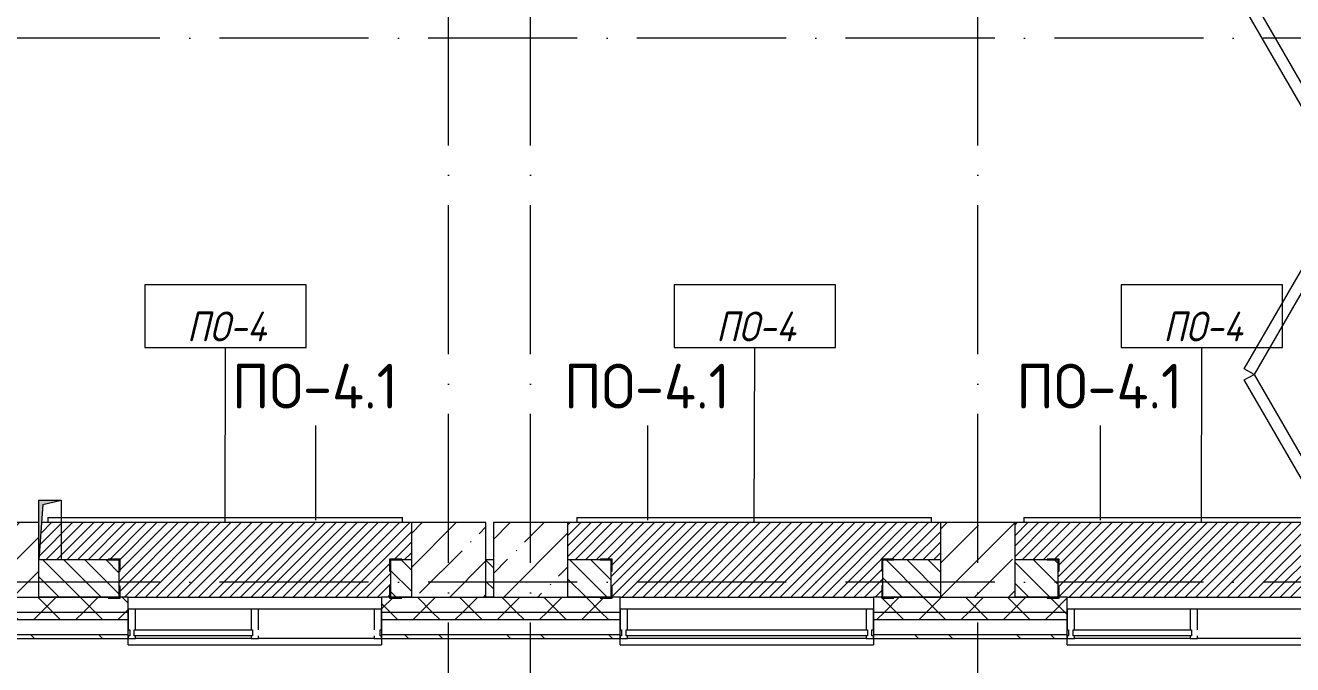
# Model space of a CAD drawing. Header units: millimetres. Extents: x -6467 to 106027, y -7090 to 195095.
# Drawn here: x 35319 to 43822, y 100243 to 104530 of the extents above; entities that cross this region are included whole.
import ezdxf

# ---------------------------------------------------------------- set-up
doc = ezdxf.new("R2010")
doc.units = ezdxf.units.MM
doc.linetypes.add('200_ШТРИХ__ш1_п0_6_', pattern=[320, 200, -120])
doc.linetypes.add('50_200_ШТРИХ_1Т_ш5_п1_п1_', pattern=[1400, 1000, -200, 0, -200])
for name, color, linetype, lineweight in [('A-DOOR-2', 7, 'Continuous', 5), ('A-DOOR-3', 7, '200_ШТРИХ__ш1_п0_6_', 5), ('A-DOOR-FRAM', 7, 'Continuous', 9), ('A-FLOR', 7, 'Continuous', 9), ('A-FLOR-IDEN', 7, 'Continuous', 9), ('A-GLAZ', 7, 'Continuous', 5), ('A-GLAZ-CWMG', 7, 'Continuous', 9), ('A-GLAZ-CWMG-1', 7, 'Continuous', 20), ('A-WALL', 7, 'Continuous', 5), ('A-WALL-FNSH-1', 7, 'Continuous', 5), ('A-WALL-IDEN', 7, 'Continuous', 9), ('I-WALL', 7, 'Continuous', 5), ('S-COLS', 7, 'Continuous', 9), ('S-COLS-1', 7, 'Continuous', 5)]:
    doc.layers.add(name, color=color, linetype=linetype, lineweight=lineweight)
for name, color, linetype, lineweight, true_color in [('A-FLOR-PATT-1', 7, 'Continuous', 5, 0xd61c12), ('A-GENM-1', 7, 'Continuous', 9, 0xaaaaaa), ('A-GENM-2', 7, 'Continuous', 20, 0xaaaaaa), ('A-WALL-2', 7, 'Continuous', 5, 0xaaaaaa), ('M-EQPM-1', 7, 'Continuous', 9, 0xaaaaaa), ('M-EQPM-2', 7, 'Continuous', 9, 0xe2e2e2), ('Оси-3', 7, '50_200_ШТРИХ_1Т_ш5_п1_п1_', 9, 0xaaaaaa)]:
    doc.layers.add(name, color=color, linetype=linetype, lineweight=lineweight, true_color=true_color)
doc.styles.add('GOST Common', font='', dxfattribs={"height": 300})
doc.styles.add('GOST Common_I', font='', dxfattribs={"width": 0.9, "height": 200})
doc.styles.get('GOST Common').set_extended_font_data('GOST Common')
doc.styles.get('GOST Common_I').set_extended_font_data('GOST Common', italic=True)
pattern_1 = [(45, (109.45, 102614.03), (-141.42136, 141.42136), []), (135, (109.45, 102614.03), (-141.42136, -141.42136), [])]

# ---------------------------------------------------------------- blocks, each defined once
blk = doc.blocks.new('BSC_Колонна _Прямоугольная - 500х500-V76-АИ_План этажа Радиаторы_3')
at = {"layer": 'S-COLS-1'}
h = blk.add_hatch(dxfattribs=at)
h.set_pattern_fill('FP_104', color=256, style=0, pattern_type=2)
h.set_pattern_definition([(45, (-41600, 1668.96), (-228.0985, 228.0985), []), (45, (-41371.9, 1668.96), (-228.0985, 228.0985), [403.225, -80.645, 6.706, -73.939])])
h.paths.add_polyline_path([(-250, -250), (250, -250), (250, 250), (-250, 250), (-250, 4.1)])
for p, q in [((250, 250), (-250, 250)), ((-250, 250), (-250, -250)), ((250, -250), (250, 250)), ((-250, -250), (250, -250))]:
    blk.add_line(p, q, dxfattribs=at)
blk = doc.blocks.new('BSC_Колонна _Прямоугольная - 500х500-V77-АИ_План этажа Радиаторы_3')
at = {"layer": 'S-COLS-1'}
h = blk.add_hatch(dxfattribs=at)
h.set_pattern_fill('FP_105', color=256, style=0, pattern_type=2)
h.set_pattern_definition([(45, (-38050, 1668.96), (-228.0985, 228.0985), []), (45, (-37821.9, 1668.96), (-228.0985, 228.0985), [403.225, -80.645, 6.706, -73.939])])
h.paths.add_polyline_path([(-250, -250), (250, -250), (250, 250), (-250, 250), (-250, 4.1)])
for p, q in [((250, 250), (-250, 250)), ((-250, 250), (-250, -250)), ((250, -250), (250, 250)), ((-250, -250), (250, -250))]:
    blk.add_line(p, q, dxfattribs=at)
blk = doc.blocks.new('Прямоугольный импост - Импост структурный с накладкой - 180мм-22437098-АИ_План этажа Радиаторы_3')
at = {"layer": 'A-GLAZ-CWMG-1'}
for p, q in [((-50, 0), (-50, 17)), ((-50, 17), (0, 17)), ((-40, 0), (-50, 0)), ((-40, -40), (-40, 0)), ((0, 0), (-10, 0)), ((-10, 0), (-10, -40)), ((0, 17), (0, 0)), ((-50, -180), (-50, -40)), ((-50, -40), (-40, -40)), ((-10, -40), (0, -40)), ((0, -40), (0, -180)), ((0, -180), (-50, -180))]:
    blk.add_line(p, q, dxfattribs=at)
blk = doc.blocks.new('Прямоугольный импост - Импост структурный с накладкой - 180мм-22437099-АИ_План этажа Радиаторы_3')
at = {"layer": 'A-GLAZ-CWMG-1'}
for p, q in [((0, 17), (-50, 17)), ((-50, 17), (-50, 0)), ((-50, 0), (-40, 0)), ((-40, 0), (-40, -40)), ((-10, -40), (-10, 0)), ((-10, 0), (0, 0)), ((0, 0), (0, 17)), ((-40, -40), (-50, -40)), ((-50, -40), (-50, -180)), ((0, -40), (-10, -40)), ((0, -180), (0, -40)), ((-50, -180), (0, -180))]:
    blk.add_line(p, q, dxfattribs=at)
blk = doc.blocks.new('Прямоугольный импост - Импост структурный с накладкой - 180мм-22437089-АИ_План этажа Радиаторы_3')
at = {"layer": 'A-GLAZ-CWMG'}
for p, q in [((53650, 55111), (52050, 55111)), ((53650, 54931), (52050, 54931)), ((53650, 54914), (52050, 54914))]:
    blk.add_line(p, q, dxfattribs=at)
blk = doc.blocks.new('Прямоугольный импост - Импост структурный с накладкой - 180мм-22071093-АИ_План этажа Радиаторы_3')
at = {"layer": 'A-GLAZ-CWMG'}
for p, q in [((49825, 55111), (49050, 55111)), ((49825, 54931), (49050, 54931)), ((49825, 54914), (49050, 54914))]:
    blk.add_line(p, q, dxfattribs=at)
blk = doc.blocks.new('Прямоугольный импост - Импост структурный с накладкой - 180мм-V176-АИ_План этажа Радиаторы_3')
at = {"layer": 'A-GLAZ-CWMG'}
for p, q in [((6638, 55111), (5863, 55111)), ((6638, 54914), (5863, 54914))]:
    blk.add_line(p, q, dxfattribs=at)
blk = doc.blocks.new('Прямоугольный импост - Импост структурный с накладкой - 180мм-V179-АИ_План этажа Радиаторы_3')
at = {"layer": 'A-GLAZ-CWMG-1'}
for p, q in [((-25, 0), (-25, 17)), ((-25, 17), (25, 17)), ((-15, 0), (-25, 0)), ((-15, -40), (-15, 0)), ((25, 17), (25, 0)), ((-25, -180), (-25, -40)), ((-25, -40), (-15, -40)), ((25, -40), (25, -180)), ((25, -180), (-25, -180))]:
    blk.add_line(p, q, dxfattribs=at)
blk = doc.blocks.new('Прямоугольный импост - Импост структурный с накладкой - 180мм-22437157-АИ_План этажа Радиаторы_3')
at = {"layer": 'A-GLAZ-CWMG-1'}
for p, q in [((0, 17), (-50, 17)), ((-50, 17), (-50, 0)), ((-50, 0), (-40, 0)), ((-40, 0), (-40, -40)), ((-10, -40), (-10, 0)), ((-10, 0), (0, 0)), ((0, 0), (0, 17)), ((-40, -40), (-50, -40)), ((-50, -40), (-50, -180)), ((0, -40), (-10, -40)), ((0, -180), (0, -40)), ((-50, -180), (0, -180))]:
    blk.add_line(p, q, dxfattribs=at)
blk = doc.blocks.new('BSC_Колонна _Прямоугольная - 500х500-V193-АИ_План этажа Радиаторы_3')
at = {"layer": 'S-COLS-1'}
h = blk.add_hatch(dxfattribs=at)
h.set_pattern_fill('FP_143', color=256, style=0, pattern_type=2)
h.set_pattern_definition([(45, (-38600, 1668.96), (-228.0985, 228.0985), []), (45, (-38371.9, 1668.96), (-228.0985, 228.0985), [403.225, -80.645, 6.706, -73.939])])
h.paths.add_polyline_path([(-250, -250), (250, -250), (250, 250), (-250, 250)])
for p, q in [((250, 250), (-250, 250)), ((-250, 250), (-250, -250)), ((250, -250), (250, 250)), ((-250, -250), (250, -250))]:
    blk.add_line(p, q, dxfattribs=at)
blk = doc.blocks.new('BSC_Колонна _Прямоугольная - 500х500-V200-АИ_План этажа Радиаторы_3')
at = {"layer": 'S-COLS-1'}
h = blk.add_hatch(dxfattribs=at)
h.set_pattern_fill('FP_150', color=256, style=0, pattern_type=2)
h.set_pattern_definition([(45, (-35050, 1668.96), (-228.0985, 228.0985), []), (45, (-34821.9, 1668.96), (-228.0985, 228.0985), [403.225, -80.645, 6.706, -73.939])])
h.paths.add_polyline_path([(-27.4, -250), (250, -250), (250, 250), (-250, 250), (-250, -250)])
for p, q in [((250, 250), (-250, 250)), ((-250, 250), (-250, -250)), ((250, -250), (250, 0)), ((-250, -250), (250, -250))]:
    blk.add_line(p, q, dxfattribs=at)
blk = doc.blocks.new('Прямоугольный импост - Импост структурный с накладкой - 180мм-22437111-АИ_План этажа Радиаторы_3')
at = {"layer": 'A-GLAZ-CWMG-1'}
for p, q in [((-50, 0), (-50, 17)), ((-50, 17), (0, 17)), ((0, 0), (-10, 0)), ((-10, 0), (-10, -40)), ((0, 17), (0, 0)), ((-50, -180), (-50, -40)), ((-10, -40), (0, -40)), ((0, -40), (0, -180)), ((0, -180), (-50, -180))]:
    blk.add_line(p, q, dxfattribs=at)
blk = doc.blocks.new('DOR__перегородка__Прямоугольная - Вн_ДПГ_7150х3600h-21550241-АИ_План этажа Радиаторы_3')
at = {"layer": 'A-DOOR-3'}
for p, q in [((6775.2, 1474.2), (7150, 1474.2)), ((6775.2, 1474.2), (6775.2, 287.5)), ((6850.2, 1474.2), (6850.2, 244.2)), ((6925.2, 1474.2), (6925.2, 200.9)), ((7000.2, 1474.2), (7000.2, 157.6)), ((7075.2, 1474.2), (7075.2, 114.3)), ((7150, 1474.2), (7150, 0)), ((6775.2, 200.9), (6775.2, 75)), ((6850.2, 157.6), (6850.2, 75)), ((6925.2, 114.3), (6925.2, 75)), ((0, 75), (0, 0)), ((0, 75), (1994.5, 75)), ((0, 0), (7150, 0)), ((2144.5, 75), (2156.7, 75)), ((2306.7, 75), (4493.8, 75)), ((4643.8, 75), (4655, 75)), ((4805, 75), (6993.2, 75)), ((7143.2, 75), (7150, 75))]:
    blk.add_line(p, q, dxfattribs=at)
at = {"layer": 'A-DOOR-FRAM'}
for p, q in [((-348.4, 71.7), (863.9, 771.8)), ((863.9, 771.8), (901.5, 706.9)), ((900.4, 706.9), (937.9, 771.8)), ((937.9, 771.8), (2150.3, 71.7)), ((2150.9, 71.7), (3363.3, 771.8)), ((3363.3, 771.8), (3400.8, 706.9)), ((3399.7, 706.9), (3437.3, 771.8)), ((3437.3, 771.8), (4649.6, 71.7)), ((4649.2, 71.7), (5861.6, 771.8)), ((5861.6, 771.8), (5899.1, 706.9)), ((5899.1, 706.9), (5936.6, 771.8)), ((5936.6, 771.8), (7148.9, 71.7)), ((901.5, 706.9), (-310.9, 6.7)), ((2112.7, 6.7), (900.4, 706.9)), ((3400.8, 706.9), (2188.4, 6.7)), ((4612.1, 6.7), (3399.7, 706.9)), ((5899.1, 706.9), (4686.7, 6.7)), ((7111.4, 6.7), (5899.1, 706.9)), ((-310.9, 6.7), (-348.4, 71.7)), ((2150.3, 71.7), (2112.7, 6.7)), ((2188.4, 6.7), (2150.9, 71.7)), ((4649.6, 71.7), (4612.1, 6.7)), ((4686.7, 6.7), (4649.2, 71.7)), ((7148.9, 71.7), (7111.4, 6.7))]:
    blk.add_line(p, q, dxfattribs=at)
blk = doc.blocks.new('Канал вертикальный прямоугольный - Шахта - значок проема-24087328-АИ_План этажа Радиаторы_3')
at = {"layer": 'M-EQPM-2'}
blk.add_hatch(color=256, dxfattribs=at).paths.add_polyline_path([(75, 200), (-75, 200), (-75, -200), (-47.5, 172.5)])
at = {"layer": 'M-EQPM-1'}
for p, q in [((-75, -200), (-75, 200)), ((-75, 200), (75, 200)), ((-47.5, 172.5), (-75, -200)), ((-47.5, 172.5), (75, 200)), ((75, 200), (75, -200)), ((75, -200), (-75, -200))]:
    blk.add_line(p, q, dxfattribs=at)
blk = doc.blocks.new('Фахверк _газобетон торцы_505 - Фахверк _газобетон торцы_-25580527-АИ_План этажа Радиаторы_3')
at = {"layer": 'A-GENM-2'}
for p, q in [((89406, 11134.7), (89325, 11134.7)), ((89325, 11134.7), (89325, 11128.7)), ((89325, 11128.7), (89400, 11128.7)), ((89400, 11128.7), (89400, 11053.7)), ((89400, 11053.7), (89406, 11053.7)), ((89406, 11053.7), (89406, 11134.7)), ((89400, 10953.7), (89400, 10878.7)), ((89406, 10953.7), (89400, 10953.7)), ((89406, 10872.7), (89406, 10953.7)), ((89400, 10878.7), (89325, 10878.7)), ((89325, 10878.7), (89325, 10872.7)), ((89325, 10872.7), (89406, 10872.7))]:
    blk.add_line(p, q, dxfattribs=at)
blk = doc.blocks.new('Фахверк _газобетон торцы_506 - Фахверк _газобетон торцы_-25580547-АИ_План этажа Радиаторы_3')
at = {"layer": 'A-GENM-2'}
for p, q in [((89406, 11134.7), (89325, 11134.7)), ((89325, 11134.7), (89325, 11128.7)), ((89325, 11128.7), (89400, 11128.7)), ((89400, 11128.7), (89400, 11053.7)), ((89400, 11053.7), (89406, 11053.7)), ((89406, 11053.7), (89406, 11134.7)), ((89400, 10953.7), (89400, 10878.7)), ((89406, 10953.7), (89400, 10953.7)), ((89406, 10872.7), (89406, 10953.7)), ((89400, 10878.7), (89325, 10878.7)), ((89325, 10878.7), (89325, 10872.7)), ((89325, 10872.7), (89406, 10872.7))]:
    blk.add_line(p, q, dxfattribs=at)
blk = doc.blocks.new('Фахверк _газобетон торцы_507 - Фахверк _газобетон торцы_-25580567-АИ_План этажа Радиаторы_3')
at = {"layer": 'A-GENM-2'}
for p, q in [((89406, 11134.7), (89325, 11134.7)), ((89325, 11134.7), (89325, 11128.7)), ((89325, 11128.7), (89400, 11128.7)), ((89400, 11128.7), (89400, 11053.7)), ((89400, 11053.7), (89406, 11053.7)), ((89406, 11053.7), (89406, 11134.7)), ((89400, 10953.7), (89400, 10878.7)), ((89406, 10953.7), (89400, 10953.7)), ((89406, 10872.7), (89406, 10953.7)), ((89400, 10878.7), (89325, 10878.7)), ((89325, 10878.7), (89325, 10872.7)), ((89325, 10872.7), (89406, 10872.7))]:
    blk.add_line(p, q, dxfattribs=at)
blk = doc.blocks.new('Фахверк _газобетон торцы_532 - Фахверк _газобетон торцы_-25581067-АИ_План этажа Радиаторы_3')
at = {"layer": 'A-GENM-2'}
for p, q in [((89406, 11134.7), (89325, 11134.7)), ((89325, 11134.7), (89325, 11128.7)), ((89325, 11128.7), (89400, 11128.7)), ((89400, 11128.7), (89400, 11053.7)), ((89400, 11053.7), (89406, 11053.7)), ((89406, 11053.7), (89406, 11134.7)), ((89400, 10953.7), (89400, 10878.7)), ((89406, 10953.7), (89400, 10953.7)), ((89406, 10872.7), (89406, 10953.7)), ((89400, 10878.7), (89325, 10878.7)), ((89325, 10878.7), (89325, 10872.7)), ((89325, 10872.7), (89406, 10872.7))]:
    blk.add_line(p, q, dxfattribs=at)
blk = doc.blocks.new('Фахверк _газобетон торцы_539 - Фахверк _газобетон торцы_-25581207-АИ_План этажа Радиаторы_3')
at = {"layer": 'A-GENM-2'}
for p, q in [((89406, 11134.7), (89325, 11134.7)), ((89325, 11134.7), (89325, 11128.7)), ((89325, 11128.7), (89400, 11128.7)), ((89400, 11128.7), (89400, 11053.7)), ((89400, 11053.7), (89406, 11053.7)), ((89406, 11053.7), (89406, 11134.7)), ((89400, 10953.7), (89400, 10878.7)), ((89406, 10953.7), (89400, 10953.7)), ((89406, 10872.7), (89406, 10953.7)), ((89400, 10878.7), (89325, 10878.7)), ((89325, 10878.7), (89325, 10872.7)), ((89325, 10872.7), (89406, 10872.7))]:
    blk.add_line(p, q, dxfattribs=at)
blk = doc.blocks.new('Отлив_СКБ - Отлив витража-V317-АИ_План этажа Радиаторы_3')
at = {"layer": 'A-GLAZ'}
for p, q in [((0, 57), (0, 100)), ((1700, 100), (0, 100)), ((1700, 100), (1700, 57)), ((0, 2), (10, 2)), ((865, 2), (1660, 2)), ((1690, 2), (1700, 2)), ((1650, 0), (875, 0))]:
    blk.add_line(p, q, dxfattribs=at)
blk = doc.blocks.new('Отлив_СКБ - Отлив витража-V318-АИ_План этажа Радиаторы_3')
at = {"layer": 'A-GLAZ'}
for p, q in [((0, 57), (0, 100)), ((1700, 100), (0, 100)), ((1700, 100), (1700, 57)), ((0, 2), (10, 2)), ((40, 2), (1660, 2)), ((1690, 2), (1700, 2)), ((1650, 0), (50, 0))]:
    blk.add_line(p, q, dxfattribs=at)
blk = doc.blocks.new('AAR_СКБ_Марка_Перекрытия_1 мм - Марка пола-27961726-АИ_План этажа Радиаторы_3')
at = {"layer": 'A-FLOR-IDEN'}
for p, q in [((2.723, 2.101), (-2.69, 2.101)), ((-2.69, 2.101), (-2.69, 0)), ((2.723, 0), (2.723, 2.101)), ((-2.69, 0), (2.723, 0))]:
    blk.add_line(p, q, dxfattribs=at)

msp = doc.modelspace()

# ---------------------------------------------------------------- hatches: boundary and pattern name
at = {"layer": 'A-FLOR-PATT-1'}
h = msp.add_hatch(dxfattribs=at)
h.set_pattern_fill('FP_294', color=256, style=0, pattern_type=2)
h.set_pattern_definition([(45, (36659.45, 100945.076), (-35.3553, 35.3553), [])])
h.paths.add_polyline_path([(37709.4, 100695.1), (37763.4, 100696), (37763.4, 100770.1), (37769.4, 100770.1), (37769.4, 100870.1), (37763.4, 100870.1), (37763.4, 100951.1), (37844.4, 100949.2), (37844.4, 100945.1), (37909.4, 100945.1), (37909.4, 101195.1), (35427.9, 101195.1), (35409.4, 100945.1), (35874.4, 100945.1), (35874.4, 100951.1), (35955.4, 100951.1), (35955.4, 100870.1), (35949.9, 100870.1), (35949.9, 100770.1), (35955.4, 100770.1), (35955.4, 100695.1), (37613.2, 100695.1)])
h = msp.add_hatch(dxfattribs=at)
h.set_pattern_fill('FP_295', color=256, style=0, pattern_type=2)
h.set_pattern_definition([(45, (40209.45, 100945.076), (-35.3553, 35.3553), [])])
h.paths.add_polyline_path([(39267.4, 100695.1), (41064.9, 100695.1), (41064.9, 100770.1), (41069.9, 100770.1), (41069.9, 100870.1), (41064.9, 100870.1), (41064.9, 100951.1), (41145.9, 100949.2), (41145.9, 100945.1), (41459.4, 100945.1), (41459.4, 101195.1), (38959.4, 101195.1), (38959.4, 100945.1), (39175.9, 100945.1), (39175.9, 100951.1), (39256.9, 100951.1), (39256.9, 100870.1), (39250.9, 100870.1), (39250.9, 100770.1), (39256.9, 100770.1), (39256.9, 100695.1)])
h = msp.add_hatch(dxfattribs=at)
h.set_pattern_fill('FP_296', color=256, style=0, pattern_type=2)
h.set_pattern_definition([(45, (43209.45, 100945.076), (-35.3553, 35.3553), [])])
h.paths.add_polyline_path([(44064.3, 100695.1), (44064.3, 100770.1), (44069.3, 100770.1), (44069.3, 100870.1), (44064.3, 100870.1), (44064.3, 100951.1), (44145.3, 100949.2), (44145.3, 100945.1), (44194.7, 100945.1), (44050.4, 101195.1), (41959.4, 101195.1), (41959.4, 100945.1), (42175.3, 100945.1), (42175.3, 100951.1), (42256.3, 100949.2), (42256.3, 100870.1), (42250.3, 100870.1), (42250.3, 100770.1), (42256.3, 100770.1), (42256.3, 100695.1), (44008.8, 100695.1)])
h.paths.add_polyline_path([(44206.9, 100945.1), (44459.4, 100945.1), (44459.4, 101195.1), (44137, 101195.1), (44262.7, 100977.3), (44214, 100949.2)])
at = {"layer": 'A-WALL'}
h = msp.add_hatch(dxfattribs=at)
h.set_pattern_fill('FP_122', color=256, style=0, pattern_type=2)
h.set_pattern_definition(pattern_1)
h.paths.add_polyline_path([(101359.4, 100595.1), (101359.4, 100695.1), (92174.7, 100695.1), (92174.7, 100595.1), (101298.3, 100595.1)])
h.paths.add_polyline_path([(89719.2, 100595.1), (90474.7, 100595.1), (90474.7, 100695.1), (82634.4, 100695.1), (82634.4, 100595.1), (88892.1, 100595.1)])
h.paths.add_polyline_path([(81509.4, 100595.1), (81784.4, 100595.1), (81784.4, 100695.1), (80509.4, 100695.1), (80509.4, 100595.1), (81448.4, 100595.1)])
h.paths.add_polyline_path([(75658.9, 100595.1), (75869.4, 100595.1), (75869.4, 100695.1), (74569.4, 100695.1), (74569.4, 100595.1), (74831.8, 100595.1)])
h.paths.add_polyline_path([(77726.6, 100595.1), (78809.4, 100595.1), (78809.4, 100695.1), (77569.4, 100695.1), (77569.4, 100595.1)])
h.paths.add_polyline_path([(71009.4, 100595.1), (72869.4, 100595.1), (72869.4, 100695.1), (71009.4, 100695.1), (71009.4, 100597.6)])
h.paths.add_polyline_path([(65733.9, 100595.1), (66309.4, 100595.1), (66309.4, 100695.1), (65009.4, 100695.1), (65009.4, 100595.1), (65320.4, 100595.1)])
h.paths.add_polyline_path([(68215.2, 100595.1), (69309.4, 100595.1), (69309.4, 100695.1), (68009.4, 100695.1), (68009.4, 100595.1)])
h.paths.add_polyline_path([(59944.4, 100595.1), (60309.4, 100595.1), (60309.4, 100695.1), (59009.4, 100695.1), (59009.4, 100595.1), (59117.3, 100595.1)])
h.paths.add_polyline_path([(62009.4, 100595.1), (63309.4, 100595.1), (63309.4, 100695.1), (62009.4, 100695.1), (62009.4, 100597.6)])
h.paths.add_polyline_path([(57309.4, 100595.1), (57309.4, 100695.1), (56009.4, 100695.1), (56009.4, 100595.1), (57049.6, 100595.1)])
h.paths.add_polyline_path([(54154.8, 100595.1), (54309.4, 100595.1), (54309.4, 100695.1), (53009.4, 100695.1), (53009.4, 100595.1), (53327.7, 100595.1)])
h.paths.add_polyline_path([(51260, 100595.1), (51309.4, 100595.1), (51309.4, 100695.1), (50009.4, 100695.1), (50009.4, 100595.1), (50846.5, 100595.1)])
h.paths.add_polyline_path([(47124.7, 100595.1), (48309.4, 100595.1), (48309.4, 100695.1), (47014.4, 100695.1), (47014.4, 100595.1)])
h.paths.add_polyline_path([(45314.4, 100595.1), (45314.4, 100695.1), (44008.8, 100695.1), (44008.8, 100595.1), (45057, 100595.1)])
h.paths.add_polyline_path([(39267.4, 100595.1), (39309.4, 100595.1), (39309.4, 100695.1), (37709.4, 100695.1), (37709.4, 100595.1), (38440.3, 100595.1)])
h.paths.add_polyline_path([(41748.6, 100595.1), (42308.8, 100595.1), (42308.8, 100695.1), (41009.4, 100695.1), (41009.4, 100595.1), (41335.1, 100595.1)])
h.paths.add_polyline_path([(35959.1, 100595.1), (36009.4, 100595.1), (36009.4, 100695.1), (34709.4, 100695.1), (34709.4, 100595.1), (35132, 100595.1)])
h.paths.add_polyline_path([(33009.4, 100595.1), (33009.4, 100695.1), (31709.4, 100695.1), (31709.4, 100595.1), (32650.8, 100595.1)])
h.paths.add_polyline_path([(28928.9, 100595.1), (30009.4, 100595.1), (30009.4, 100695.1), (28709.4, 100695.1), (28709.4, 100595.1)])
h.paths.add_polyline_path([(23966.4, 100595.1), (24009.4, 100595.1), (24009.4, 100695.1), (22709.4, 100695.1), (22709.4, 100595.1), (23552.9, 100595.1)])
h.paths.add_polyline_path([(26034.1, 100595.1), (27009.4, 100595.1), (27009.4, 100695.1), (25709.4, 100695.1), (25709.4, 100595.1)])
h.paths.add_polyline_path([(14041.5, 100595.1), (15069.4, 100595.1), (15069.4, 100695.1), (13769.4, 100695.1), (13769.4, 100595.1)])
h.paths.add_polyline_path([(11146.7, 100595.1), (12894.4, 100595.1), (12894.4, 100695.1), (7434.8, 100695.1), (7434.8, 100595.1), (10319.6, 100595.1)])
h.paths.add_polyline_path([(6184.3, 100595.1), (6559.8, 100595.1), (6559.8, 100695.1), (-2440.6, 100695.1), (-2440.6, 100595.1), (2875.9, 100595.1)])
h = msp.add_hatch(dxfattribs=at)
h.set_pattern_fill('FP_122', color=256, style=0, pattern_type=2)
h.set_pattern_definition(pattern_1)
h.paths.add_polyline_path([(101459.4, 100545.1), (101459.4, 100595.1), (92174.7, 100595.1), (92174.7, 100545.1), (101359.4, 100545.1)])
h.paths.add_polyline_path([(88892.1, 100545.1), (90474.7, 100545.1), (90474.7, 100595.1), (82634.4, 100595.1), (82634.4, 100545.1), (85583.8, 100545.1)])
h.paths.add_polyline_path([(81034.9, 100545.1), (81784.4, 100545.1), (81784.4, 100595.1), (80509.4, 100595.1), (80509.4, 100545.1), (80621.3, 100545.1)])
h.paths.add_polyline_path([(78553.6, 100545.1), (78809.4, 100545.1), (78809.4, 100595.1), (77569.4, 100595.1), (77569.4, 100545.1), (78140.1, 100545.1)])
h.paths.add_polyline_path([(72869.4, 100545.1), (72869.4, 100595.1), (71009.4, 100595.1), (71009.4, 100545.1), (72764.1, 100545.1)])
h.paths.add_polyline_path([(74569.4, 100545.1), (75869.4, 100545.1), (75869.4, 100595.1), (74569.4, 100595.1)])
h.paths.add_polyline_path([(68009.4, 100545.1), (69309.4, 100545.1), (69309.4, 100595.1), (68009.4, 100595.1)])
h.paths.add_polyline_path([(66309.4, 100545.1), (66309.4, 100595.1), (65009.4, 100595.1), (65009.4, 100545.1), (66147.5, 100545.1)])
h.paths.add_polyline_path([(63252.7, 100545.1), (63309.4, 100545.1), (63309.4, 100595.1), (62009.4, 100595.1), (62009.4, 100545.1), (62425.6, 100545.1)])
h.paths.add_polyline_path([(56009.4, 100545.1), (57309.4, 100545.1), (57309.4, 100595.1), (56009.4, 100595.1)])
h.paths.add_polyline_path([(59009.4, 100545.1), (60309.4, 100545.1), (60309.4, 100595.1), (59009.4, 100595.1)])
h.paths.add_polyline_path([(51309.4, 100545.1), (51309.4, 100595.1), (50009.4, 100595.1), (50009.4, 100545.1), (51260, 100545.1)])
h.paths.add_polyline_path([(53009.4, 100545.1), (54309.4, 100545.1), (54309.4, 100595.1), (53009.4, 100595.1)])
h.paths.add_polyline_path([(45057, 100545.1), (45314.4, 100545.1), (45314.4, 100595.1), (44008.8, 100595.1), (44008.8, 100545.1), (44229.9, 100545.1)])
h.paths.add_polyline_path([(47951.7, 100545.1), (48309.4, 100545.1), (48309.4, 100595.1), (47014.4, 100595.1), (47014.4, 100545.1), (47538.2, 100545.1)])
h.paths.add_polyline_path([(41009.4, 100545.1), (42308.8, 100545.1), (42308.8, 100595.1), (41009.4, 100595.1)])
h.paths.add_polyline_path([(37709.4, 100545.1), (39309.4, 100545.1), (39309.4, 100595.1), (37709.4, 100595.1)])
h.paths.add_polyline_path([(36009.4, 100545.1), (36009.4, 100595.1), (34709.4, 100595.1), (34709.4, 100545.1), (35959.1, 100545.1)])
h.paths.add_polyline_path([(29756, 100545.1), (30009.4, 100545.1), (30009.4, 100595.1), (28709.4, 100595.1), (28709.4, 100545.1), (29342.5, 100545.1)])
h.paths.add_polyline_path([(31823.7, 100545.1), (33009.4, 100545.1), (33009.4, 100595.1), (31709.4, 100595.1), (31709.4, 100545.1)])
h.paths.add_polyline_path([(27009.4, 100545.1), (27009.4, 100595.1), (25709.4, 100595.1), (25709.4, 100545.1), (26861.2, 100545.1)])
h.paths.add_polyline_path([(23966.4, 100545.1), (24009.4, 100545.1), (24009.4, 100595.1), (22709.4, 100595.1), (22709.4, 100545.1), (23552.9, 100545.1)])
h.paths.add_polyline_path([(14868.6, 100545.1), (15069.4, 100545.1), (15069.4, 100595.1), (13769.4, 100595.1), (13769.4, 100545.1), (14455, 100545.1)])
h.paths.add_polyline_path([(12800.9, 100545.1), (12894.4, 100545.1), (12894.4, 100595.1), (7434.8, 100595.1), (7434.8, 100545.1), (11146.7, 100545.1)])
h.paths.add_polyline_path([(6184.3, 100545.1), (6559.8, 100545.1), (6559.8, 100595.1), (-2490.6, 100595.1), (-2490.6, 100545.1), (2875.9, 100545.1)])
at = {"layer": 'A-WALL-2'}
h = msp.add_hatch(dxfattribs=at)
h.set_pattern_fill('FP_121', color=256, style=0, pattern_type=2)
h.set_pattern_definition([(135, (109.45, 102614.03), (-342.1478, -342.1478), []), (135, (337.55, 102614.03), (-342.1478, -342.1478), [])])
h.paths.add_polyline_path([(101509.4, 100418.1), (101609.4, 100418.1), (101609.4, 100445.1), (92174.7, 100445.1), (92174.7, 100418.1), (101459.4, 100418.1)])
h.paths.add_polyline_path([(89719.2, 100418.1), (90474.7, 100418.1), (90474.7, 100445.1), (82634.4, 100445.1), (82634.4, 100418.1), (88892.1, 100418.1)])
h.paths.add_polyline_path([(81784.4, 100418.1), (81784.4, 100445.1), (80509.4, 100445.1), (80509.4, 100418.1), (81448.4, 100418.1)])
h.paths.add_polyline_path([(77726.6, 100418.1), (78809.4, 100418.1), (78809.4, 100445.1), (77569.4, 100445.1), (77569.4, 100418.1)])
h.paths.add_polyline_path([(75869.4, 100418.1), (75869.4, 100445.1), (74569.4, 100445.1), (74569.4, 100418.1), (75658.9, 100418.1)])
h.paths.add_polyline_path([(71009.4, 100418.1), (72869.4, 100418.1), (72869.4, 100445.1), (71009.4, 100445.1)])
h.paths.add_polyline_path([(66147.5, 100418.1), (66309.4, 100418.1), (66309.4, 100445.1), (65009.4, 100445.1), (65009.4, 100418.1), (65733.9, 100418.1)])
h.paths.add_polyline_path([(69042.2, 100418.1), (69309.4, 100418.1), (69309.4, 100445.1), (68009.4, 100445.1), (68009.4, 100418.1), (68215.2, 100418.1)])
h.paths.add_polyline_path([(63309.4, 100418.1), (63309.4, 100445.1), (62009.4, 100445.1), (62009.4, 100418.1), (63252.7, 100418.1)])
h.paths.add_polyline_path([(60309.4, 100418.1), (60309.4, 100445.1), (59009.4, 100445.1), (59009.4, 100418.1), (59944.4, 100418.1)])
h.paths.add_polyline_path([(57049.6, 100418.1), (57309.4, 100418.1), (57309.4, 100445.1), (56009.4, 100445.1), (56009.4, 100418.1), (56636.1, 100418.1)])
h.paths.add_polyline_path([(54154.8, 100418.1), (54309.4, 100418.1), (54309.4, 100445.1), (53009.4, 100445.1), (53009.4, 100418.1), (53327.7, 100418.1)])
h.paths.add_polyline_path([(51260, 100418.1), (51309.4, 100418.1), (51309.4, 100445.1), (50009.4, 100445.1), (50009.4, 100418.1), (50846.5, 100418.1)])
h.paths.add_polyline_path([(47124.7, 100418.1), (48309.4, 100418.1), (48309.4, 100445.1), (47014.4, 100445.1), (47014.4, 100418.1)])
h.paths.add_polyline_path([(45057, 100418.1), (45314.4, 100418.1), (45314.4, 100445.1), (44008.8, 100445.1), (44008.8, 100418.1), (44229.9, 100418.1)])
h.paths.add_polyline_path([(42308.8, 100418.1), (42308.8, 100445.1), (41009.4, 100445.1), (41009.4, 100418.1), (42162.2, 100418.1)])
h.paths.add_polyline_path([(39309.4, 100418.1), (39309.4, 100445.1), (37709.4, 100445.1), (37709.4, 100418.1), (39267.4, 100418.1)])
h.paths.add_polyline_path([(34709.4, 100418.1), (36009.4, 100418.1), (36009.4, 100445.1), (34709.4, 100445.1)])
h.paths.add_polyline_path([(31823.7, 100418.1), (33009.4, 100418.1), (33009.4, 100445.1), (31709.4, 100445.1), (31709.4, 100418.1)])
h.paths.add_polyline_path([(30009.4, 100418.1), (30009.4, 100445.1), (28709.4, 100445.1), (28709.4, 100418.1), (29756, 100418.1)])
h.paths.add_polyline_path([(23552.9, 100418.1), (24009.4, 100418.1), (24009.4, 100445.1), (22709.4, 100445.1), (22709.4, 100418.1), (22725.8, 100418.1)])
h.paths.add_polyline_path([(25709.4, 100418.1), (27009.4, 100418.1), (27009.4, 100445.1), (25709.4, 100445.1)])
h.paths.add_polyline_path([(14041.5, 100418.1), (15069.4, 100418.1), (15069.4, 100445.1), (13769.4, 100445.1), (13769.4, 100418.1)])
h.paths.add_polyline_path([(10319.6, 100418.1), (12894.4, 100418.1), (12894.4, 100445.1), (7434.8, 100445.1), (7434.8, 100418.1), (9492.6, 100418.1)])
h.paths.add_polyline_path([(6184.3, 100418.1), (6559.8, 100418.1), (6559.8, 100445.1), (-2617.6, 100445.1), (-2617.6, 100418.1), (2875.9, 100418.1)])
at = {"layer": 'I-WALL'}
h = msp.add_hatch(dxfattribs=at)
h.set_pattern_fill('FP_2', color=256, style=0, pattern_type=2)
h.set_pattern_definition([(135, (109.45, 102614.03), (-70.71068, -70.71068), [])])
h.paths.add_polyline_path([(81009.4, 100695.1), (81009.4, 100945.1), (80569.4, 100945.1), (80569.4, 100695.1), (80621.3, 100695.1)])
h.paths.add_polyline_path([(75809.4, 100695.1), (75809.4, 100945.1), (75509.4, 100945.1), (75509.4, 100695.1), (75658.9, 100695.1)])
h.paths.add_polyline_path([(77629.4, 100695.1), (78749.4, 100695.1), (78749.4, 100945.1), (77629.4, 100945.1)])
h.paths.add_polyline_path([(72764.1, 100695.1), (72809.4, 100695.1), (72809.4, 100945.1), (72509.4, 100945.1), (72509.4, 100695.1)])
h.paths.add_polyline_path([(71069.9, 100695.1), (71459.4, 100695.1), (71459.4, 100945.1), (71069.9, 100945.1)])
h.paths.add_polyline_path([(74629.4, 100695.1), (75009.4, 100695.1), (75009.4, 100945.1), (74629.4, 100945.1)])
h.paths.add_polyline_path([(72009.4, 100695.1), (72009.4, 100945.1), (71959.4, 100945.1), (71959.4, 100695.1)])
h.paths.add_polyline_path([(66147.5, 100695.1), (66249.9, 100695.1), (66249.9, 100945.1), (65069.9, 100945.1), (65069.9, 100695.1), (65733.9, 100695.1)])
h.paths.add_polyline_path([(68069.9, 100695.1), (68459.4, 100695.1), (68459.4, 100945.1), (68069.9, 100945.1)])
h.paths.add_polyline_path([(68959.4, 100695.1), (69249.9, 100695.1), (69249.9, 100945.1), (68959.4, 100945.1), (68959.4, 100883.5)])
h.paths.add_polyline_path([(60249.9, 100695.1), (60249.9, 100945.1), (59959.4, 100945.1), (59959.4, 100695.1)])
h.paths.add_polyline_path([(62069.9, 100695.1), (62459.4, 100695.1), (62459.4, 100945.1), (62069.9, 100945.1)])
h.paths.add_polyline_path([(62959.4, 100695.1), (63249.9, 100695.1), (63249.9, 100945.1), (62959.4, 100945.1), (62959.4, 100883.5)])
h.paths.add_polyline_path([(59069.9, 100695.1), (59459.4, 100695.1), (59459.4, 100945.1), (59069.9, 100945.1)])
h.paths.add_polyline_path([(56636.1, 100695.1), (57249.9, 100695.1), (57249.9, 100945.1), (56069.9, 100945.1), (56069.9, 100695.1), (56222.5, 100695.1)])
h.paths.add_polyline_path([(53459.4, 100695.1), (53459.4, 100945.1), (53069.9, 100945.1), (53069.9, 100695.1), (53327.7, 100695.1)])
h.paths.add_polyline_path([(54249.9, 100695.1), (54249.9, 100945.1), (53959.4, 100945.1), (53959.4, 100695.1), (54154.8, 100695.1)])
h.paths.add_polyline_path([(50069.9, 100695.1), (50459.4, 100695.1), (50459.4, 100945.1), (50069.9, 100945.1)])
h.paths.add_polyline_path([(51249.9, 100695.1), (51249.9, 100945.1), (50959.4, 100945.1), (50959.4, 100695.1)])
h.paths.add_polyline_path([(47538.2, 100695.1), (48249.9, 100695.1), (48249.9, 100945.1), (47074.9, 100945.1), (47074.9, 100695.1), (47124.7, 100695.1)])
h.paths.add_polyline_path([(45057, 100695.1), (45254.9, 100695.1), (45254.9, 100945.1), (44959.4, 100945.1), (44959.4, 100695.1)])
h.paths.add_polyline_path([(44459.4, 100695.1), (44459.4, 100945.1), (44069.3, 100945.1), (44069.3, 100695.1), (44229.9, 100695.1)])
h.paths.add_polyline_path([(38959.4, 100695.1), (39249.9, 100695.1), (39249.9, 100945.1), (38959.4, 100945.1), (38959.4, 100896)])
h.paths.add_polyline_path([(42162.2, 100695.1), (42249.3, 100695.1), (42249.3, 100945.1), (41959.4, 100945.1), (41959.4, 100695.1)])
h.paths.add_polyline_path([(41459.4, 100695.1), (41459.4, 100945.1), (41069.9, 100945.1), (41069.9, 100695.1), (41335.1, 100695.1)])
h.paths.add_polyline_path([(38440.3, 100695.1), (38459.4, 100695.1), (38459.4, 100945.1), (38409.4, 100945.1), (38409.4, 100695.1)])
h.paths.add_polyline_path([(35949.9, 100695.1), (35949.9, 100945.1), (35409.4, 100945.1), (35409.4, 100695.1)])
h.paths.add_polyline_path([(37909.4, 100695.1), (37909.4, 100945.1), (37769.9, 100945.1), (37769.9, 100695.1)])
h.paths.add_polyline_path([(34769.9, 100695.1), (34909.4, 100695.1), (34909.4, 100945.1), (34769.9, 100945.1)])
h.paths.add_polyline_path([(31769.9, 100695.1), (32949.9, 100695.1), (32949.9, 100945.1), (31769.9, 100945.1)])
h.paths.add_polyline_path([(29409.4, 100695.1), (29949.9, 100695.1), (29949.9, 100945.1), (29409.4, 100945.1), (29409.4, 100809.6)])
h.paths.add_polyline_path([(28909.4, 100695.1), (28909.4, 100945.1), (28769.9, 100945.1), (28769.9, 100695.1)])
h.paths.add_polyline_path([(25769.9, 100695.1), (25909.4, 100695.1), (25909.4, 100945.1), (25769.9, 100945.1)])
h.paths.add_polyline_path([(26409.4, 100695.1), (26949.9, 100695.1), (26949.9, 100945.1), (26409.4, 100945.1), (26409.4, 100809.6)])
h.paths.add_polyline_path([(23949.9, 100695.1), (23949.9, 100945.1), (22709.4, 100945.1), (22709.4, 100695.1), (23552.9, 100695.1)])
h.paths.add_polyline_path([(15009.4, 100695.1), (15089.4, 100695.1), (15089.4, 100945.1), (15009.4, 100945.1), (15009.4, 100729.6)])
h.paths.add_polyline_path([(14455, 100695.1), (14509.4, 100695.1), (14509.4, 100945.1), (13831.9, 100945.1), (13831.9, 100695.1), (14041.5, 100695.1)])
h.paths.add_polyline_path([(7838.4, 100695.1), (10509.4, 100695.1), (10509.4, 100945.1), (7497.3, 100945.1), (7497.3, 100695.1)])
h.paths.add_polyline_path([(12800.9, 100695.1), (12831.9, 100695.1), (12831.9, 100945.1), (11009.4, 100945.1), (11009.4, 100695.1), (11146.7, 100695.1)])
h.paths.add_polyline_path([(5909.4, 100695.1), (6497.3, 100695.1), (6497.3, 100945.1), (5909.4, 100945.1)])

# ---------------------------------------------------------------- linework, layer by layer
at = {"layer": 'A-FLOR'}
for p, q in [((37909.4, 101195.1), (35427.9, 101195.1)), ((41459.4, 101195.1), (38959.4, 101195.1)), ((44050.4, 101195.1), (41959.4, 101195.1)), ((36009.4, 100695.1), (37709.4, 100695.1)), ((39309.4, 100695.1), (41009.4, 100695.1)), ((42308.8, 100695.1), (44008.8, 100695.1))]:
    msp.add_line(p, q, dxfattribs=at)
at = {"layer": 'A-FLOR-IDEN'}
for p, q in [((36659.4, 101195.1), (36662.8, 102370.8)), ((40209.4, 101195.1), (40212.8, 102370.8)), ((43209.4, 101195.1), (43212.8, 102370.8))]:
    msp.add_line(p, q, dxfattribs=at)
at = {"layer": 'A-WALL'}
for p, q in [((35469.4, 101230.1), (37849.4, 101230.1)), ((35469.4, 101230.1), (35469.4, 101195.1)), ((37849.4, 101195.1), (37849.4, 101230.1)), ((39019.4, 101230.1), (41399.4, 101230.1)), ((39019.4, 101230.1), (39019.4, 101195.1)), ((41399.4, 101195.1), (41399.4, 101230.1)), ((42019.4, 101230.1), (44030.2, 101230.1)), ((42019.4, 101230.1), (42019.4, 101195.1)), ((35949.9, 100945.1), (35409.4, 100945.1)), ((35949.9, 100695.1), (35949.9, 100945.1)), ((37909.4, 100945.1), (37769.9, 100945.1)), ((37769.9, 100945.1), (37769.9, 100695.1)), ((38459.4, 100945.1), (38409.4, 100945.1)), ((39249.9, 100945.1), (38959.4, 100945.1)), ((39249.9, 100695.1), (39249.9, 100945.1)), ((41459.4, 100945.1), (41069.9, 100945.1)), ((41069.9, 100945.1), (41069.9, 100695.1)), ((42249.3, 100945.1), (41959.4, 100945.1)), ((42249.3, 100695.1), (42249.3, 100945.1)), ((35409.4, 100695.1), (35949.9, 100695.1)), ((37769.9, 100695.1), (37909.4, 100695.1)), ((38409.4, 100695.1), (38459.4, 100695.1)), ((38959.4, 100695.1), (39249.9, 100695.1)), ((41069.9, 100695.1), (41459.4, 100695.1)), ((41959.4, 100695.1), (42249.3, 100695.1)), ((34709.4, 100595.1), (36009.4, 100595.1)), ((37709.4, 100595.1), (39309.4, 100595.1)), ((41009.4, 100595.1), (42308.8, 100595.1)), ((34709.4, 100545.1), (36009.4, 100545.1)), ((37709.4, 100545.1), (39309.4, 100545.1)), ((41009.4, 100545.1), (42308.8, 100545.1)), ((34709.4, 100445.1), (36009.4, 100445.1)), ((37709.4, 100445.1), (39309.4, 100445.1)), ((41009.4, 100445.1), (42308.8, 100445.1))]:
    msp.add_line(p, q, dxfattribs=at)
at = {"layer": 'A-WALL-FNSH-1'}
for p, q in [((36009.4, 100695.1), (35409.4, 100695.1)), ((36009.4, 100418.1), (36009.4, 100695.1)), ((37909.4, 100695.1), (37709.4, 100695.1)), ((37709.4, 100695.1), (37709.4, 100418.1)), ((38459.4, 100695.1), (38409.4, 100695.1)), ((39309.4, 100695.1), (38959.4, 100695.1)), ((39309.4, 100418.1), (39309.4, 100695.1)), ((41459.4, 100695.1), (41009.4, 100695.1)), ((41009.4, 100695.1), (41009.4, 100418.1)), ((42308.8, 100695.1), (41959.4, 100695.1)), ((42308.8, 100418.1), (42308.8, 100695.1)), ((34709.4, 100418.1), (36009.4, 100418.1)), ((37709.4, 100418.1), (39309.4, 100418.1)), ((41009.4, 100418.1), (42308.8, 100418.1))]:
    msp.add_line(p, q, dxfattribs=at)
at = {"layer": 'A-WALL-IDEN'}
for p, q in [((37269.2, 101212.6), (37269.2, 101846.9)), ((39496.4, 101212.6), (39496.4, 101846.9)), ((42531.8, 101212.6), (42531.8, 101846.9))]:
    msp.add_line(p, q, dxfattribs=at)
at = {"layer": 'Оси-3'}
for p, q in [((38159.4, 96724.3), (38159.4, 114331)), ((38709.4, 96724.3), (38709.4, 114331)), ((41709.4, 96724.3), (41709.4, 114331)), ((104827.4, 104445.1), (-5157.9, 104445.1)), ((104827.4, 100795.1), (-5157.9, 100795.1))]:
    msp.add_line(p, q, dxfattribs=at)

# ---------------------------------------------------------------- block references
at = {"layer": 'A-DOOR-2', "rotation": 90.0000000000001}
msp.add_blockref('DOR__перегородка__Прямоугольная - Вн_ДПГ_7150х3600h-21550241-АИ_План этажа Радиаторы_3', (44269.4, 101288.2), dxfattribs=at)
at = {"layer": 'A-FLOR-IDEN', "xscale": 199.9999999999999, "yscale": 199.9999999999999, "zscale": 199.9999999999999}
for p in [(36659.4, 102370.8), (40209.4, 102370.8), (43209.4, 102370.8)]:
    msp.add_blockref('AAR_СКБ_Марка_Перекрытия_1 мм - Марка пола-27961726-АИ_План этажа Радиаторы_3', p, dxfattribs=at)
at = {"layer": 'A-GENM-1'}
for name, p in [('Фахверк _газобетон торцы_539 - Фахверк _газобетон торцы_-25581207-АИ_План этажа Радиаторы_3', (-53450.6, 89816.3)), ('Фахверк _газобетон торцы_505 - Фахверк _газобетон торцы_-25580527-АИ_План этажа Радиаторы_3', (-50149.1, 89816.3)), ('Фахверк _газобетон торцы_507 - Фахверк _газобетон торцы_-25580567-АИ_План этажа Радиаторы_3', (-47149.7, 89816.3))]:
    msp.add_blockref(name, p, dxfattribs=at)
at = {"layer": 'A-GENM-1', "rotation": 180}
for name, p in [('Фахверк _газобетон торцы_532 - Фахверк _газобетон торцы_-25581067-АИ_План этажа Радиаторы_3', (127169.4, 111823.8)), ('Фахверк _газобетон торцы_506 - Фахверк _газобетон торцы_-25580547-АИ_План этажа Радиаторы_3', (130470.9, 111823.8))]:
    msp.add_blockref(name, p, dxfattribs=at)
at = {"layer": 'A-GLAZ', "rotation": 180}
for name, p in [('Отлив_СКБ - Отлив витража-V317-АИ_План этажа Радиаторы_3', (37709.4, 100475.1)), ('Отлив_СКБ - Отлив витража-V318-АИ_План этажа Радиаторы_3', (41009.4, 100475.1)), ('Отлив_СКБ - Отлив витража-V317-АИ_План этажа Радиаторы_3', (44008.8, 100475.1))]:
    msp.add_blockref(name, p, dxfattribs=at)
at = {"layer": 'A-GLAZ-CWMG', "rotation": 180}
for name, p in [('Прямоугольный импост - Импост структурный с накладкой - 180мм-22437157-АИ_План этажа Радиаторы_3', (36009.4, 100435.1)), ('Прямоугольный импост - Импост структурный с накладкой - 180мм-22437099-АИ_План этажа Радиаторы_3', (39309.4, 100435.1)), ('Прямоугольный импост - Импост структурный с накладкой - 180мм-22437157-АИ_План этажа Радиаторы_3', (42308.8, 100435.1))]:
    msp.add_blockref(name, p, dxfattribs=at)
at = {"layer": 'A-GLAZ-CWMG'}
for name, p in [('Прямоугольный импост - Импост структурный с накладкой - 180мм-22071093-АИ_План этажа Радиаторы_3', (-12990.6, 45504)), ('Прямоугольный импост - Импост структурный с накладкой - 180мм-V176-АИ_План этажа Радиаторы_3', (31021.4, 45504)), ('Прямоугольный импост - Импост структурный с накладкой - 180мм-22437089-АИ_План этажа Радиаторы_3', (-12690.6, 45504)), ('Прямоугольный импост - Импост структурный с накладкой - 180мм-22071093-АИ_План этажа Радиаторы_3', (-6691.2, 45504)), ('Прямоугольный импост - Импост структурный с накладкой - 180мм-V176-АИ_План этажа Радиаторы_3', (37320.8, 45504))]:
    msp.add_blockref(name, p, dxfattribs=at)
at = {"layer": 'A-GLAZ-CWMG', "extrusion": (0, 0, -1), "rotation": 180}
for name, p in [('Прямоугольный импост - Импост структурный с накладкой - 180мм-V179-АИ_План этажа Радиаторы_3', (-36859.4, 100435.1)), ('Прямоугольный импост - Импост структурный с накладкой - 180мм-22437111-АИ_План этажа Радиаторы_3', (-37709.4, 100435.1)), ('Прямоугольный импост - Импост структурный с накладкой - 180мм-22437098-АИ_План этажа Радиаторы_3', (-41009.4, 100435.1)), ('Прямоугольный импост - Импост структурный с накладкой - 180мм-V179-АИ_План этажа Радиаторы_3', (-43158.8, 100435.1))]:
    msp.add_blockref(name, p, dxfattribs=at)
at = {"layer": 'M-EQPM-1'}
msp.add_blockref('Канал вертикальный прямоугольный - Шахта - значок проема-24087328-АИ_План этажа Радиаторы_3', (35484.4, 101145.1), dxfattribs=at)
at = {"layer": 'S-COLS'}
for name, p in [('BSC_Колонна _Прямоугольная - 500х500-V200-АИ_План этажа Радиаторы_3', (35159.4, 100945.1)), ('BSC_Колонна _Прямоугольная - 500х500-V77-АИ_План этажа Радиаторы_3', (38159.4, 100945.1)), ('BSC_Колонна _Прямоугольная - 500х500-V193-АИ_План этажа Радиаторы_3', (38709.4, 100945.1)), ('BSC_Колонна _Прямоугольная - 500х500-V76-АИ_План этажа Радиаторы_3', (41709.4, 100945.1))]:
    msp.add_blockref(name, p, dxfattribs=at)

# ---------------------------------------------------------------- texts
at = {"layer": 'A-FLOR-IDEN', "char_height": 200, "width": 572.4, "attachment_point": 5, "line_spacing_factor": 1.022766, "style": 'GOST Common_I'}
for insert in [(36669.7, 102510.6), (40219.7, 102510.6), (43219.7, 102510.6)]:
    msp.add_mtext('\\pxqc,t0.9,1.8,2.7,3.6,4.5,5.4,6.3,7.2,8.1,9,9.9,10.8,11.7,12.6,13.5,14.4,15.3,16.2,17.1,18,18.9,19.8,20.7,21.6,22.5,23.4,24.3,25.2,26.1,27,27.9,28.8;{ПО-4}', dxfattribs=dict(at, insert=insert))
at = {"layer": 'A-WALL-IDEN', "char_height": 300, "width": 1178, "attachment_point": 2, "line_spacing_factor": 1.022766, "style": 'GOST Common'}
for insert in [(37262.2, 102260.3), (39489.4, 102260.3), (42524.8, 102260.3)]:
    msp.add_mtext('\\pxqc,t0.26667,0.53333,0.8,1.06667,1.33333,1.6,1.86667,2.13333,2.4,2.66667,2.93333,3.2,3.46667,3.73333,4,4.26667,4.53333,4.8,5.06667,5.33333,5.6,5.86667,6.13333,6.4,6.66667,6.93333,7.2,7.46667,7.73333,8,8.26667,8.53333;{ПО-4.1}', dxfattribs=dict(at, insert=insert))

doc.saveas('drawing.dxf')
